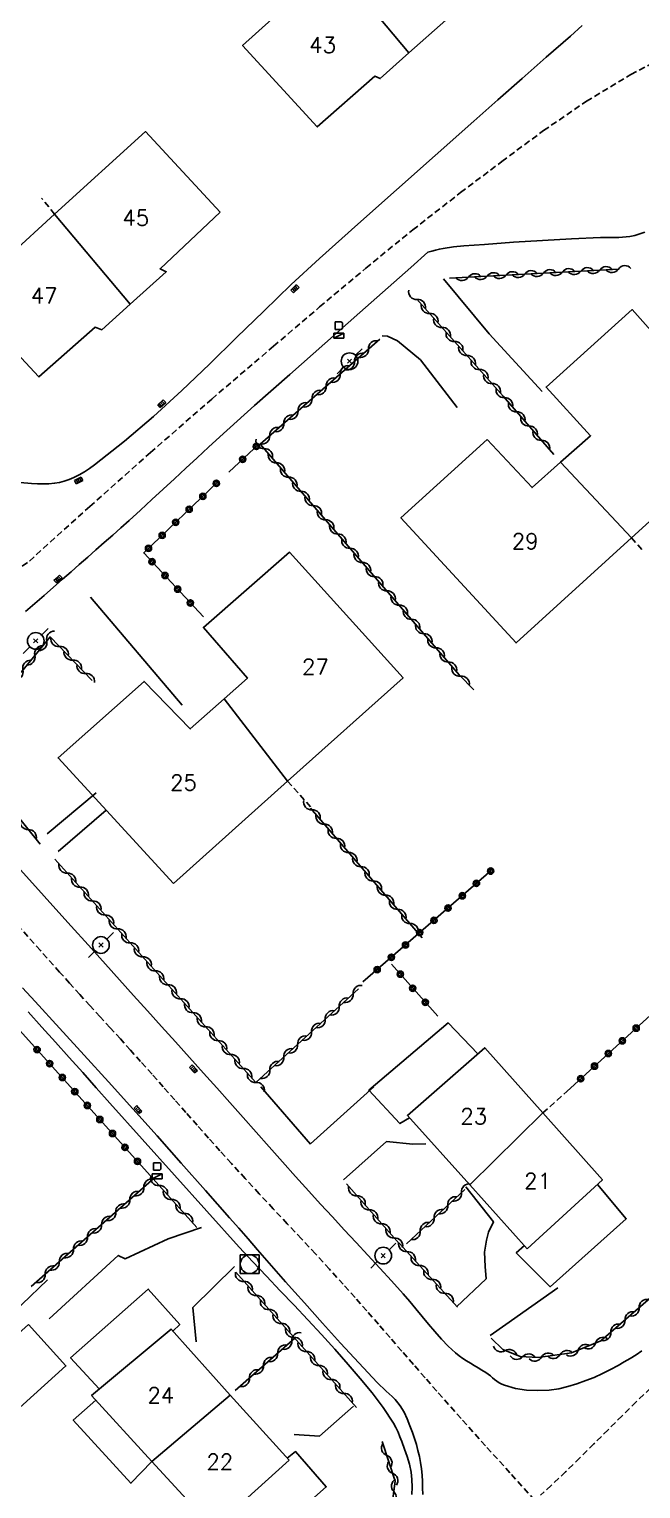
# Model space of a CAD drawing. Header units: millimetres. Extents: x 137000 to 138002, y 152999 to 154002.
# Drawn here: x 137079.5 to 137128.4, y 153824.3 to 153940.9 of the extents above; entities that cross this region are included whole.
import ezdxf
from ezdxf.enums import TextEntityAlignment as Align

# ---------------------------------------------------------------- set-up
doc = ezdxf.new("R2010")
doc.units = ezdxf.units.MM
doc.linetypes.add('DASHED', pattern=[0.75, 0.5, -0.25])
doc.layers.get('0').update_dxf_attribs({"linetype": 'CONTINUOUS'})
for name, color, linetype in [('W0001', 6, 'DASHED'), ('W0008', 7, 'CONTINUOUS'), ('W0014', 7, 'CONTINUOUS'), ('W0017', 7, 'CONTINUOUS'), ('W0101', 7, 'CONTINUOUS'), ('W0104', 1, 'CONTINUOUS'), ('W0112', 1, 'DASHED'), ('W0300', 7, 'CONTINUOUS'), ('W0310', 3, 'CONTINUOUS'), ('W0323', 7, 'CONTINUOUS'), ('W0401', 7, 'CONTINUOUS'), ('W0420', 7, 'CONTINUOUS'), ('W0438', 7, 'CONTINUOUS'), ('W0473', 7, 'CONTINUOUS'), ('W0991', 7, 'CONTINUOUS'), ('W1102', 7, 'CONTINUOUS')]:
    doc.layers.add(name, color=color, linetype=linetype)
doc.styles.get("Standard").update_dxf_attribs({"font": 'romans.shx', "width": 0.85})

# ---------------------------------------------------------------- blocks, each defined once
blk = doc.blocks.new('T473')
for p, q in [((-0.166667, 0.166667), (0.166667, -0.166667)), ((-0.166667, -0.166667), (0.166667, 0.166667)), ((0.500001, 0.500001), (1.000002, 1.000002)), ((-1.000002, -1.000002), (-0.500001, -0.500001))]:
    blk.add_line(p, q)
blk.add_ellipse((0, 0), major_axis=(0.471405, 0.471405), ratio=1, start_param=5.4977871438, end_param=11.780972451)
blk = doc.blocks.new('T401')
for p, q in [((-0.3, 0.3), (0, 0.3)), ((-0.3, -0.25), (-0.3, 0.3)), ((-0.3, 0.15), (0, 0.15)), ((-0.3, 0), (0, 0)), ((0, 0.3), (0, -0.25)), ((-0.3, -0.15), (0, -0.15)), ((-0.3, -0.25), (-0.3, -0.3)), ((-0.3, -0.3), (0, -0.3)), ((0, -0.3), (0, -0.25))]:
    blk.add_line(p, q)
blk = doc.blocks.new('T438')
for p, q in [((-0.4, 0.2), (0.4, 0.2)), ((-0.4, -0.2), (-0.4, 0.2)), ((0.15, 1.1), (-0.3, 1.1)), ((-0.3, 1.1), (-0.3, 0.5)), ((-0.3, 0.5), (0.15, 0.5)), ((0.3, 0.65), (0.3, 0.95)), ((0.4, 0.2), (0.4, -0.2))]:
    blk.add_line(p, q)
at = {"flags": 128}
for points in [[(-0.4, -0.2), (0.4, 0.2)], [(0.4, -0.2), (-0.4, -0.2)]]:
    blk.add_lwpolyline(points, dxfattribs=at)
for centre, major_axis, start_param, end_param in [((0.15, 0.95), (0.106, -0.106), 0.785398, 2.356194), ((0.15, 0.65), (0.106, 0.106), 3.926991, 5.497787)]:
    blk.add_ellipse(centre, major_axis=major_axis, ratio=1, start_param=start_param, end_param=end_param)
blk = doc.blocks.new('T420')
for p, q in [((0.75, 0.75), (-0.75, 0.75)), ((-0.75, 0.75), (-0.75, -0.75)), ((0.75, 0.75), (0.75, -0.75)), ((0.75, -0.75), (-0.75, -0.75))]:
    blk.add_line(p, q)
blk.add_ellipse((0, 0), major_axis=(-0.53, 0.53), ratio=1, start_param=3.926991, end_param=10.210176)
blk = doc.blocks.new('t310o')
at = {"color": 0, "linetype": 'Continuous'}
for centre, start, end in [((-0.5, 0.38), 216.8699, 323.1304), ((0.5, -0.37), 36.8699, 143.1303)]:
    blk.add_arc(centre, 0.625, start, end, dxfattribs=at)
blk = doc.blocks.new('t323o')
at = {"color": 0, "linetype": 'Continuous'}
for radius in [0.25, 0.15]:
    blk.add_circle((0, 0), radius, dxfattribs=at)

msp = doc.modelspace()

# ---------------------------------------------------------------- linework, layer by layer
at = {"layer": 'W0001'}
for points in [[(137079.54, 153898.4), (137084.36, 153902.75), (137089.22, 153907.06), (137094.11, 153911.33), (137099.05, 153915.55), (137102.73, 153918.68), (137106.43, 153921.79), (137110.17, 153924.84), (137113.99, 153927.81), (137117.29, 153930.3), (137120.62, 153932.76), (137124.04, 153935.11), (137127.6, 153937.24), (137130.42, 153938.72), (137133.31, 153940.05), (137136.26, 153941.23), (137139.27, 153942.27)], [(137077.73, 153897.15), (137079.54, 153898.37)], [(137119.9, 153823.42), (137117.94, 153825.59), (137115.98, 153827.76), (137114.03, 153829.94), (137112.09, 153832.13), (137111.15, 153833.19), (137110.22, 153834.26), (137109.29, 153835.32), (137108.36, 153836.39), (137107.43, 153837.46), (137106.5, 153838.53), (137105.56, 153839.59), (137104.62, 153840.65), (137103.51, 153841.87), (137102.4, 153843.08), (137101.28, 153844.28), (137100.15, 153845.48), (137099.03, 153846.68), (137097.91, 153847.88), (137096.79, 153849.09), (137095.68, 153850.3), (137094.77, 153851.31), (137093.86, 153852.33), (137092.95, 153853.35), (137092.05, 153854.37), (137091.15, 153855.39), (137090.24, 153856.41), (137089.34, 153857.43), (137088.43, 153858.45), (137087.62, 153859.34), (137086.81, 153860.24), (137086, 153861.13), (137085.19, 153862.01), (137084.38, 153862.9), (137083.57, 153863.79), (137082.76, 153864.69), (137081.96, 153865.58), (137080.42, 153867.3), (137078.89, 153869.02)], [(137129.17, 153832.36), (137128.02, 153831.26), (137126.89, 153830.15), (137125.77, 153829.03), (137124.65, 153827.91), (137123.52, 153826.79), (137122.38, 153825.68), (137121.23, 153824.59)], [(137121.23, 153824.59), (137120.39, 153823.82)]]:
    msp.add_lwpolyline(points, dxfattribs=at)
at = {"layer": 'W0008'}
for points in [[(137123.71, 153941.15), (137122.78, 153940.31), (137120.83, 153938.63), (137118.9, 153936.93), (137116.97, 153935.22), (137115.04, 153933.52), (137111.95, 153930.78), (137108.86, 153928.04), (137105.78, 153925.3), (137102.71, 153922.54), (137100.47, 153920.47), (137098.27, 153918.36), (137096.1, 153916.24), (137093.92, 153914.11), (137091.71, 153912), (137089.46, 153909.95), (137087.14, 153907.96), (137084.74, 153906.07), (137084.35, 153905.78), (137083.95, 153905.52), (137083.53, 153905.27), (137083.09, 153905.06), (137082.72, 153904.91), (137082.33, 153904.78), (137081.94, 153904.68), (137081.55, 153904.61), (137081.09, 153904.56), (137080.63, 153904.55), (137080.18, 153904.56), (137079.72, 153904.59), (137078.81, 153904.67)], [(137079, 153864.33), (137080.01, 153863.22), (137081.96, 153861.09), (137083.91, 153858.95), (137085.86, 153856.81), (137087.8, 153854.66), (137089.74, 153852.5), (137091.67, 153850.32), (137093.6, 153848.15), (137095.52, 153845.97), (137096.27, 153845.12), (137097.02, 153844.27), (137097.77, 153843.41), (137098.51, 153842.56), (137099.26, 153841.71), (137100.01, 153840.86), (137100.76, 153840.01), (137101.51, 153839.16), (137102.95, 153837.56), (137104.4, 153835.96), (137105.86, 153834.37), (137107.34, 153832.8), (137107.57, 153832.57), (137107.8, 153832.35), (137108.05, 153832.13), (137108.29, 153831.91), (137108.53, 153831.68), (137108.76, 153831.45), (137108.98, 153831.2), (137109.17, 153830.94), (137109.48, 153830.43), (137109.73, 153829.9), (137109.94, 153829.35), (137110.14, 153828.81), (137110.31, 153828.34), (137110.46, 153827.87), (137110.59, 153827.39), (137110.7, 153826.91), (137110.79, 153826.42), (137110.86, 153825.92), (137110.91, 153825.42), (137110.94, 153824.91), (137110.96, 153824.4), (137110.97, 153823.88)]]:
    msp.add_lwpolyline(points, dxfattribs=at)
at = {"layer": 'W0014'}
for points in [[(137111.38, 153923.05), (137111.69, 153923.14), (137111.99, 153923.23), (137112.3, 153923.3), (137112.61, 153923.36), (137113.43, 153923.48), (137114.25, 153923.56), (137115.08, 153923.62), (137115.9, 153923.68), (137118.21, 153923.85), (137120.53, 153923.99), (137122.85, 153924.11), (137125.17, 153924.23), (137125.46, 153924.23), (137125.75, 153924.24), (137126.05, 153924.24), (137126.34, 153924.24), (137126.63, 153924.24), (137126.92, 153924.25), (137127.22, 153924.28), (137127.51, 153924.32), (137127.92, 153924.4), (137128.32, 153924.52), (137128.72, 153924.66)], [(137079.24, 153894.36), (137080.73, 153895.65), (137082.2, 153896.95), (137082.87, 153897.54), (137083.53, 153898.13), (137084.2, 153898.71), (137084.86, 153899.29), (137085.53, 153899.87), (137086.2, 153900.46), (137086.86, 153901.04), (137087.52, 153901.64), (137088.43, 153902.46), (137089.33, 153903.3), (137090.24, 153904.13), (137091.14, 153904.97), (137092.04, 153905.81), (137092.94, 153906.65), (137093.84, 153907.48), (137094.75, 153908.31), (137097.54, 153910.81), (137100.34, 153913.29), (137103.14, 153915.77), (137105.95, 153918.24), (137107.3, 153919.44), (137108.66, 153920.64), (137110.02, 153921.84), (137111.38, 153923.05)], [(137128.47, 153835.33), (137128.02, 153835.02), (137127.55, 153834.72), (137127.07, 153834.45), (137126.59, 153834.18), (137125.96, 153833.85), (137125.32, 153833.52), (137124.66, 153833.22), (137124, 153832.96), (137123.29, 153832.71), (137122.57, 153832.48), (137121.83, 153832.3), (137121.07, 153832.2), (137120.17, 153832.16), (137119.27, 153832.2), (137118.37, 153832.34), (137117.49, 153832.59), (137117.28, 153832.68), (137117.08, 153832.79), (137116.9, 153832.92), (137116.71, 153833.05), (137116.54, 153833.19), (137116.37, 153833.33), (137116.19, 153833.47), (137116.01, 153833.6), (137115.7, 153833.79), (137115.4, 153833.98), (137115.09, 153834.16), (137114.78, 153834.35), (137114.47, 153834.53), (137114.17, 153834.73), (137113.87, 153834.95), (137113.59, 153835.17), (137113.01, 153835.71), (137112.46, 153836.28), (137111.93, 153836.87), (137111.42, 153837.47), (137110.93, 153838.08), (137110.43, 153838.69), (137109.93, 153839.29), (137109.41, 153839.89), (137108.48, 153840.92), (137107.53, 153841.94), (137106.59, 153842.97), (137105.64, 153843.99), (137104.7, 153845.01), (137103.75, 153846.03), (137102.81, 153847.06), (137101.87, 153848.09), (137100.81, 153849.26), (137099.76, 153850.44), (137098.71, 153851.62), (137097.66, 153852.8), (137096.61, 153853.98), (137095.56, 153855.16), (137094.51, 153856.34), (137093.45, 153857.52), (137092.34, 153858.76), (137091.22, 153860), (137090.1, 153861.24), (137088.98, 153862.48), (137087.86, 153863.72), (137086.74, 153864.97), (137085.62, 153866.21), (137084.51, 153867.45), (137082.61, 153869.55), (137080.71, 153871.64), (137078.83, 153873.75)], [(137110.1, 153823.86), (137110.12, 153824.46), (137110.1, 153825.06), (137110.04, 153825.66), (137109.91, 153826.29), (137109.73, 153826.9), (137109.51, 153827.5), (137109.29, 153828.1), (137109.15, 153828.47), (137109, 153828.85), (137108.83, 153829.21), (137108.64, 153829.57), (137107.82, 153830.81), (137106.92, 153831.99), (137105.96, 153833.13), (137105, 153834.26), (137103.95, 153835.46), (137102.88, 153836.65), (137101.79, 153837.82), (137100.69, 153838.98), (137099.59, 153840.14), (137098.49, 153841.29), (137097.39, 153842.45), (137096.3, 153843.62), (137093.71, 153846.49), (137091.13, 153849.36), (137088.56, 153852.24), (137085.98, 153855.12), (137084.89, 153856.33), (137083.8, 153857.55), (137082.72, 153858.76), (137081.63, 153859.98), (137080.54, 153861.19), (137079.45, 153862.4)], [(137102, 153851.84), (137098.04, 153856.43)]]:
    msp.add_lwpolyline(points, dxfattribs=at)
at = {"layer": 'W0017'}
for points in [[(137112.63, 153920.92), (137116.27, 153916.53), (137120.51, 153911.94)], [(137113.73, 153910.66), (137110.79, 153914.46), (137108.94, 153915.97), (137108.15, 153916.36), (137107.73, 153916.37)], [(137091.75, 153886.89), (137084.42, 153895.52)], [(137084.87, 153879.9), (137080.96, 153876.62)], [(137085.68, 153878.5), (137081.84, 153875.2)], [(137102, 153851.87), (137107.05, 153856.43)], [(137111.21, 153851.86), (137110.18, 153851.83), (137108.08, 153852.04), (137104.63, 153848.99)], [(137113.66, 153838.85), (137116.03, 153841.1), (137115.96, 153842.07), (137115.9, 153843.21), (137116.07, 153844.17), (137116.22, 153844.8), (137116.61, 153845.64), (137114.42, 153848.43)], [(137081.13, 153837.9), (137086.64, 153842.96), (137087.2, 153842.69), (137090.63, 153844.27), (137093.3, 153845.18)], [(137095.93, 153842.08), (137092.61, 153838.79), (137092.87, 153836.05)], [(137121.77, 153840.38), (137117.6, 153837.43), (137116.36, 153836.55)], [(137105.43, 153830.93), (137102.71, 153828.52), (137100.7, 153828.67)]]:
    msp.add_lwpolyline(points, dxfattribs=at)
at = {"layer": 'W0101'}
for points in [[(137109.87, 153938.96), (137107.58, 153936.92), (137107.13, 153937.1), (137102.54, 153933.06), (137096.58, 153939.57), (137103.86, 153946.14)], [(137117.14, 153946.37), (137112.22, 153941.92), (137112.81, 153941.59), (137109.87, 153938.96)], [(137081.56, 153926.08), (137088.81, 153932.69), (137094.79, 153926.26)], [(137087.6, 153918.91), (137085.32, 153916.86), (137084.79, 153917.08), (137080.3, 153913.1), (137074.33, 153919.5), (137081.56, 153926.08)], [(137094.79, 153926.26), (137089.98, 153921.73), (137090.48, 153921.49), (137087.6, 153918.91)], [(137127.64, 153900.24), (137136.66, 153908.43), (137127.71, 153918.47), (137120.82, 153912.29), (137124.38, 153908.4), (137121.98, 153906.28)], [(137116.11, 153908.1), (137109.23, 153901.86), (137118.42, 153891.86), (137127.64, 153900.24)], [(137121.98, 153906.28), (137119.7, 153904.26), (137116.11, 153908.1)], [(137095.1, 153887.4), (137096.96, 153889.05), (137093.44, 153893.1), (137100.33, 153899.1), (137109.4, 153889.08), (137100.17, 153880.81)], [(137091.05, 153872.64), (137081.83, 153882.68), (137088.71, 153888.79), (137092.39, 153885), (137095.1, 153887.4)], [(137100.17, 153880.81), (137091.05, 153872.64)], [(137114.73, 153848.59), (137109.74, 153854.12), (137115.92, 153859.54), (137120.56, 153854.33)], [(137120.56, 153854.33), (137125.32, 153848.98), (137119.32, 153843.49)], [(137119.32, 153843.49), (137114.73, 153848.59)], [(137095.59, 153831.81), (137090.86, 153837.07), (137084.51, 153831.77), (137089.33, 153826.51)], [(137100.29, 153826.61), (137095.59, 153831.81)], [(137089.33, 153826.51), (137094.24, 153821.15), (137100.29, 153826.61)]]:
    msp.add_lwpolyline(points, dxfattribs=at)
at = {"layer": 'W0104'}
for points in [[(137109.9, 153853.95), (137109.14, 153853.48), (137106.66, 153856.15), (137113, 153861.52), (137115.36, 153859.05)], [(137119.09, 153843.75), (137118.44, 153843.16), (137121.14, 153840.46), (137127.23, 153845.88), (137124.94, 153848.63)], [(137091.01, 153836.9), (137091.56, 153837.43), (137089.04, 153840.27), (137082.84, 153834.78), (137085.13, 153832.3)], [(137089.33, 153826.51), (137087.66, 153824.76), (137083.05, 153829.8), (137084.84, 153831.41)], [(137100.15, 153826.76), (137100.81, 153827.29), (137103.26, 153824.48), (137097.08, 153818.99), (137094.8, 153821.65)]]:
    msp.add_lwpolyline(points, dxfattribs=at)
msp.add_lwpolyline([(137079.47, 153837.45), (137073.48, 153832.06), (137076.47, 153828.74), (137082.46, 153834.13)], close=True, dxfattribs=at)
at = {"layer": 'W0112'}
for points in [[(137081.56, 153926.08), (137080.52, 153927.38)], [(137127.64, 153900.24), (137128.48, 153899.33)], [(137100.17, 153880.81), (137102, 153878.77)], [(137120.56, 153854.33), (137122.48, 153856.05)]]:
    msp.add_lwpolyline(points, dxfattribs=at)
at = {"layer": 'W0300'}
msp.add_lwpolyline([(137071, 153831.59), (137072.78, 153833.22), (137074.85, 153835.14), (137076.91, 153837.08), (137078.95, 153839.03), (137080.98, 153841)], dxfattribs=at)
at = {"layer": 'W0310'}
for points in [[(137113.12, 153920.98), (137126.64, 153921.7)], [(137121.43, 153906.91), (137117.4, 153911.57), (137110.5, 153919.31)], [(137107.55, 153916.12), (137097.98, 153907.73), (137098.01, 153907.7), (137113.89, 153889.31), (137115.04, 153888.12)], [(137080.41, 153875.79), (137077, 153879.99), (137075.96, 153883.66), (137076.06, 153886.76), (137078.9, 153889.55), (137081.2, 153892.34), (137084.56, 153888.87)], [(137101.99, 153878.66), (137110.93, 153868.31)], [(137105.83, 153864.24), (137097.64, 153856.77), (137081.58, 153874.6)], [(137155.85, 153863.3), (137150.99, 153859), (137140.48, 153849.81), (137131.38, 153841.49), (137125.21, 153836.13), (137122.85, 153835.17), (137120.19, 153834.81), (137118.74, 153834.89), (137117.36, 153835.44), (137116.44, 153836.34)], [(137089.54, 153849.14), (137079.68, 153840.47)], [(137092.93, 153845.19), (137089.18, 153849.35)], [(137113.75, 153838.82), (137109.11, 153843.92), (137109.08, 153843.92), (137104.87, 153848.67)], [(137114.33, 153848.23), (137109.67, 153843.89)], [(137105.68, 153830.82), (137096.04, 153841.61)], [(137100.74, 153836.35), (137095.99, 153832.17)], [(137107.73, 153828.1), (137108.76, 153824.92), (137108.46, 153822.73), (137107.17, 153819.99), (137105.96, 153818.86), (137101.22, 153814.56), (137092.7, 153806.79)]]:
    msp.add_lwpolyline(points, dxfattribs=at)
at = {"layer": 'W0323'}
for points in [[(137097.9, 153907.75), (137095.48, 153905.5)], [(137094.58, 153904.7), (137088.68, 153899.05), (137093.44, 153893.95)], [(137116.44, 153873.68), (137106.19, 153864.8)], [(137122.48, 153856.05), (137139.49, 153871.55)], [(137108.47, 153866.2), (137112.17, 153862.05)], [(137089.18, 153849.35), (137078.79, 153860.91)]]:
    msp.add_lwpolyline(points, dxfattribs=at)
at = {"layer": 'W1102'}
for points in [[(137103.86, 153946.14), (137109.87, 153938.96)], [(137087.6, 153918.91), (137081.56, 153926.08)], [(137127.64, 153900.24), (137121.98, 153906.28)], [(137095.1, 153887.4), (137100.17, 153880.81)], [(137114.73, 153848.59), (137120.56, 153854.33)], [(137089.33, 153826.51), (137095.59, 153831.81)]]:
    msp.add_lwpolyline(points, dxfattribs=at)

# ---------------------------------------------------------------- block references
at = {"layer": 'W0310'}
for p, rotation in [((137114.62, 153921.06), 3.023019131620492), ((137116.11, 153921.14), 3.023019131620492), ((137117.61, 153921.22), 3.023019131620492), ((137119.11, 153921.3), 3.023019131620492), ((137120.61, 153921.38), 3.023019131620492), ((137122.11, 153921.46), 3.023019131620492), ((137123.6, 153921.54), 3.023019131620492), ((137125.1, 153921.62), 3.023019131620492), ((137126.6, 153921.7), 3.023019131620492), ((137110.52, 153919.29), 131.6803529782658), ((137111.52, 153918.17), 131.6803529782658), ((137112.52, 153917.05), 131.6803529782658), ((137113.51, 153915.93), 131.6803529782658), ((137105.51, 153914.33), 221.2388924429267), ((137106.63, 153915.32), 221.2388924429267), ((137114.51, 153914.81), 131.6803529782658), ((137104.38, 153913.34), 221.2388924429267), ((137115.51, 153913.69), 131.6803529782658), ((137103.25, 153912.35), 221.2388924429267), ((137116.51, 153912.57), 131.6803529782658), ((137102.12, 153911.36), 221.2388924429267), ((137117.5, 153911.45), 130.8867423502755), ((137101, 153910.38), 221.2388924429267), ((137118.48, 153910.31), 130.8867423502755), ((137099.87, 153909.39), 221.2388924429267), ((137119.47, 153909.18), 130.8867423502755), ((137098.3, 153907.36), 310.8017825130037), ((137098.74, 153908.4), 221.2388924429267), ((137120.45, 153908.04), 130.8867423502755), ((137099.28, 153906.23), 310.8017825130037), ((137100.26, 153905.09), 310.8017825130037), ((137101.24, 153903.96), 310.8017825130037), ((137102.22, 153902.82), 310.8017825130037), ((137103.2, 153901.68), 310.8017825130037), ((137104.18, 153900.55), 310.8017825130037), ((137105.16, 153899.41), 310.8017825130037), ((137106.14, 153898.28), 310.8017825130037), ((137107.12, 153897.14), 310.8017825130037), ((137108.11, 153896.01), 310.8017825130037), ((137109.09, 153894.87), 310.8017825130037), ((137110.07, 153893.74), 310.8017825130037), ((137111.05, 153892.6), 310.8017825130037), ((137080.93, 153892.02), 50.59366086498299), ((137081.95, 153891.57), 314.0602589532237), ((137112.03, 153891.47), 310.8017825130037), ((137079.03, 153889.7), 50.59366086498299), ((137079.98, 153890.86), 50.59366086498299), ((137083, 153890.49), 314.0602589532237), ((137113.01, 153890.33), 310.8017825130037), ((137084.04, 153889.41), 314.0602589532237), ((137113.99, 153889.2), 314.1045572700744), ((137102.11, 153878.53), 310.8113348872074), ((137079.46, 153876.96), 129.134999321173), ((137103.09, 153877.39), 310.8113348872074), ((137104.07, 153876.26), 310.8113348872074), ((137105.05, 153875.12), 310.8113348872074), ((137082.58, 153873.48), 132.0092147327487), ((137106.03, 153873.99), 310.8113348872074), ((137083.59, 153872.37), 132.0092147327487), ((137107.01, 153872.85), 310.8113348872074), ((137084.59, 153871.26), 132.0092147327487), ((137107.99, 153871.72), 310.8113348872074), ((137085.6, 153870.14), 132.0092147327487), ((137108.97, 153870.58), 310.8113348872074), ((137086.6, 153869.03), 132.0092147327487), ((137109.95, 153869.45), 310.8113348872074), ((137087.6, 153867.91), 132.0092147327487), ((137088.61, 153866.8), 132.0092147327487), ((137089.61, 153865.68), 132.0092147327487), ((137090.62, 153864.57), 132.0092147327487), ((137091.62, 153863.45), 132.0092147327487), ((137105.4, 153863.84), 222.3748672066644), ((137092.62, 153862.34), 132.0092147327487), ((137103.18, 153861.82), 222.3748672066644), ((137104.29, 153862.83), 222.3748672066644), ((137093.63, 153861.22), 132.0092147327487), ((137102.08, 153860.81), 222.3748672066644), ((137094.63, 153860.11), 132.0092147327487), ((137100.97, 153859.8), 222.3748672066644), ((137095.64, 153859), 132.0092147327487), ((137099.86, 153858.79), 222.3748672066644), ((137096.64, 153857.88), 132.0092147327487), ((137098.75, 153857.77), 222.3748672066644), ((137097.64, 153856.77), 132.0092147327487), ((137088.69, 153848.39), 221.3226190457943), ((137089.91, 153848.54), 132.0054961940697), ((137114.06, 153847.98), 222.9137372939557), ((137087.56, 153847.4), 221.3226190457943), ((137090.92, 153847.42), 132.0054961940697), ((137105.71, 153847.72), 131.561660398968), ((137106.71, 153846.6), 131.561660398968), ((137112.96, 153846.96), 222.9137372939557), ((137086.44, 153846.41), 221.3226190457943), ((137091.92, 153846.31), 132.0054961940697), ((137107.7, 153845.48), 131.561660398968), ((137111.87, 153845.94), 222.9137372939557), ((137084.18, 153844.43), 221.3226190457943), ((137085.31, 153845.42), 221.3226190457943), ((137108.7, 153844.35), 131.561660398968), ((137110.77, 153844.91), 222.9137372939557), ((137083.06, 153843.44), 221.3226190457943), ((137109.71, 153843.26), 132.2876764137721), ((137081.93, 153842.45), 221.3226190457943), ((137110.72, 153842.15), 132.2876764137721), ((137080.8, 153841.46), 221.3226190457943), ((137096.68, 153840.88), 131.8018489440868), ((137111.73, 153841.04), 132.2876764137721), ((137097.68, 153839.76), 131.8018489440868), ((137112.74, 153839.93), 132.2876764137721), ((137098.68, 153838.64), 131.8018489440868), ((137128.26, 153838.78), 220.9168554688445), ((137099.68, 153837.53), 131.8018489440868), ((137127.13, 153837.8), 220.9168554688445), ((137100.68, 153836.41), 131.8018489440868), ((137125.99, 153836.81), 220.9168554688445), ((137099.37, 153835.14), 221.3145933419463), ((137100.5, 153836.13), 221.3145933419463), ((137101.68, 153835.29), 131.8018489440868), ((137117.55, 153835.36), 158.5420176456533), ((137123.39, 153835.39), 202.1524514450674), ((137124.78, 153835.96), 202.1524514450674), ((137098.24, 153834.15), 221.3145933419463), ((137102.68, 153834.17), 131.8018489440868), ((137118.96, 153834.88), 176.490045602468), ((137120.46, 153834.84), 187.8613368992892), ((137121.94, 153835.05), 187.8613368992892), ((137097.12, 153833.16), 221.3145933419463), ((137103.68, 153833.05), 131.8018489440868), ((137104.68, 153831.94), 131.8018489440868), ((137108.09, 153826.99), 287.8666106526805), ((137108.55, 153825.56), 287.8666106526805), ((137108.65, 153824.1), 262.0314178680586)]:
    msp.add_blockref('t310o', p, dxfattribs=dict(at, rotation=rotation))
at = {"layer": 'W0323'}
for p, rotation in [((137097.68, 153907.55), 222.9243511860968), ((137096.58, 153906.52), 222.9243511860968), ((137094.48, 153904.6), 223.7553900660947), ((137093.4, 153903.56), 223.7553900660947), ((137092.31, 153902.53), 223.7553900660947), ((137091.23, 153901.49), 223.7553900660947), ((137090.15, 153900.45), 223.7553900660947), ((137089.06, 153899.41), 223.7553900660947), ((137089.34, 153898.34), 313.0346824674599), ((137090.37, 153897.24), 313.0346824674599), ((137091.39, 153896.15), 313.0346824674599), ((137092.41, 153895.05), 313.0346824674599), ((137116.4, 153873.64), 220.9164269501754), ((137114.13, 153871.67), 220.9164269501754), ((137115.26, 153872.66), 220.9164269501754), ((137112.99, 153870.69), 220.9164269501754), ((137111.86, 153869.71), 220.9164269501754), ((137110.73, 153868.73), 220.9164269501754), ((137109.59, 153867.74), 220.9164269501754), ((137108.46, 153866.76), 220.9164269501754), ((137107.33, 153865.78), 220.9164269501754), ((137109.17, 153865.41), 311.754257380771), ((137110.17, 153864.29), 311.754257380771), ((137111.17, 153863.17), 311.754257380771), ((137126.91, 153860.09), 42.33798047728477), ((137128.02, 153861.1), 42.33798047728477), ((137080.16, 153859.39), 131.9472215673879), ((137125.8, 153859.08), 42.33798047728477), ((137081.16, 153858.27), 131.9472215673879), ((137124.69, 153858.07), 42.33798047728477), ((137082.17, 153857.16), 131.9472215673879), ((137123.59, 153857.06), 42.33798047728477), ((137083.17, 153856.04), 131.9472215673879), ((137084.17, 153854.93), 131.9472215673879), ((137085.17, 153853.81), 131.9472215673879), ((137086.18, 153852.69), 131.9472215673879), ((137087.18, 153851.58), 131.9472215673879), ((137088.18, 153850.46), 131.9472215673879)]:
    msp.add_blockref('t323o', p, dxfattribs=dict(at, rotation=rotation))
at = {"layer": 'W0401'}
for p, rotation in [((137100.66, 153920.24), 133.2457108769056), ((137090.02, 153911.07), 132.2014978962157), ((137083.41, 153904.97), 116.1642956872958), ((137081.93, 153896.85), 311.764060024684), ((137092.76, 153857.95), 41.91377367295074), ((137088.11, 153854.5), 221.9404300800485)]:
    msp.add_blockref('T401', p, dxfattribs=dict(at, rotation=rotation))
at = {"layer": 'W0420'}
msp.add_blockref('T420', (137097.14, 153842.26), dxfattribs=at)
at = {"layer": 'W0438'}
for p in [(137104.27, 153916.39), (137089.75, 153849.26)]:
    msp.add_blockref('T438', p, dxfattribs=at)
at = {"layer": 'W0473'}
for p in [(137105.12, 153914.35), (137080.05, 153892.02), (137085.26, 153867.74), (137107.81, 153842.94)]:
    msp.add_blockref('T473', p, dxfattribs=at)

# ---------------------------------------------------------------- texts
at = {"layer": 'W0991'}
for s, p in [('43', (137102.97, 153939.6)), ('45', (137088.05, 153925.8)), ('47', (137080.73, 153919.59)), ('29', (137119.16, 153899.98)), ('27', (137102.39, 153889.95)), ('25', (137091.85, 153880.71)), ('23', (137115.04, 153854.06)), ('21', (137120.15, 153848.91)), ('24', (137090.05, 153831.79)), ('22', (137094.75, 153826.48))]:
    msp.add_text(s, height=1.25, dxfattribs=at).set_placement(p, align=Align.MIDDLE_CENTER)

doc.saveas('drawing.dxf')
